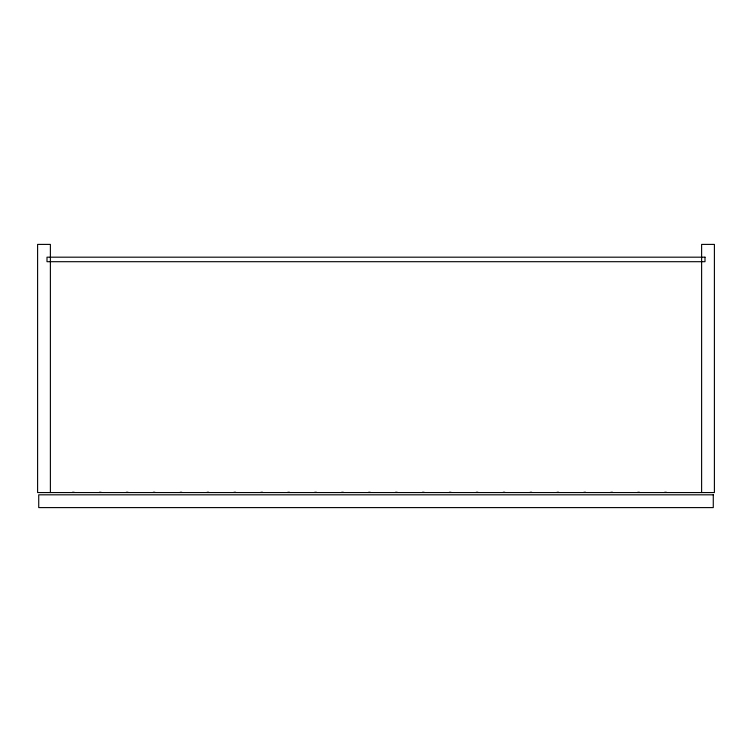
<?xml version="1.0" encoding="UTF-8"?>
<svg xmlns="http://www.w3.org/2000/svg" width="752" height="752" viewBox="0 0 752 752"><rect width="100%" height="100%" fill="white"/><g stroke="black" fill="none" stroke-linecap="round" stroke-linejoin="round"><path stroke-width="1.13" d="M74.175 492.259L72.455 492.259M101.097 492.259L99.377 492.259M128.009 492.259L126.289 492.259M154.931 492.259L153.211 492.259M181.852 492.259L180.132 492.259M208.765 492.259L207.044 492.259M235.686 492.259L233.966 492.259M262.608 492.259L260.888 492.259M289.52 492.259L287.8 492.259M316.442 492.259L314.721 492.259M343.363 492.259L341.643 492.259M370.275 492.259L368.565 492.259M397.197 492.259L395.477 492.259M424.119 492.259L422.398 492.259M451.04 492.259L449.32 492.259M477.952 492.259L476.232 492.259M504.874 492.259L503.154 492.259M531.796 492.259L530.075 492.259M558.708 492.259L556.988 492.259M585.629 492.259L583.909 492.259M612.551 492.259L610.831 492.259M639.463 492.259L637.743 492.259M666.385 492.259L664.665 492.259M701.616 492.56L701.616 244.4L714.4 244.4L714.4 492.56L37.6 492.56L37.6 244.4L50.384 244.4L50.384 492.56M705 257.184L47 257.184L47 261.696L705 261.696L705 257.184M713.272 494.816L38.728 494.816L38.728 507.6L713.272 507.6L713.272 494.816"/></g></svg>
